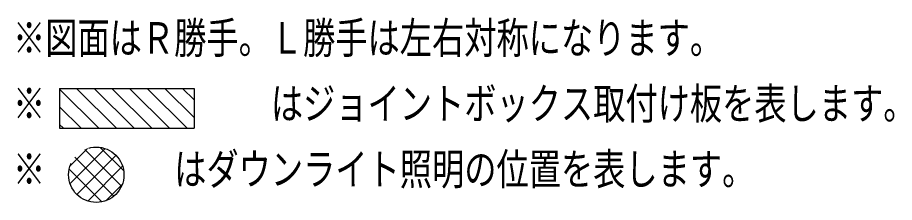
# Model space of a CAD drawing. Units: millimetres on the paper. Extents: x -305 to 305, y -152 to 152.
# Drawn here: x -267.7 to -214.3, y -99.9 to -88.7 of the extents above; entities that cross this region are included whole.
import ezdxf
from ezdxf.enums import TextEntityAlignment as Align

# ---------------------------------------------------------------- set-up
doc = ezdxf.new("R2010")
doc.units = ezdxf.units.MM
doc.linetypes.add('DASHED', pattern=[7.5, 6, -1.5])
doc.layers.add('0-0_VIEW0004', color=7, linetype='Continuous', lineweight=25)
doc.layers.add('0-3_0', color=7, linetype='Continuous', lineweight=25)
doc.styles.add('ＭＳ ゴシック', font='')
doc.styles.get('ＭＳ ゴシック').set_extended_font_data('MS Gothic')

msp = doc.modelspace()

# ---------------------------------------------------------------- linework, layer by layer
at = {"layer": '0-0_VIEW0004'}
for p, q in [((-265.156, -92.985), (-256.946, -92.985)), ((-265.156, -92.985), (-265.156, -95.414)), ((-256.946, -92.985), (-256.946, -95.414)), ((-265.156, -95.414), (-256.946, -95.414))]:
    msp.add_line(p, q, dxfattribs=at)
at = {"layer": '0-0_VIEW0004', "linetype": 'DASHED'}
msp.add_circle((-262.92, -98.256), 1.688, dxfattribs=at)
at = {"layer": '0-3_0'}
for p, q in [((-262.771, -95.414), (-265.156, -93.028)), ((-261.693, -95.414), (-264.122, -92.985)), ((-260.615, -95.414), (-263.045, -92.985)), ((-259.538, -95.414), (-261.967, -92.985)), ((-258.46, -95.414), (-260.889, -92.985)), ((-257.382, -95.414), (-259.812, -92.985)), ((-256.946, -94.772), (-258.734, -92.985)), ((-256.946, -93.695), (-257.657, -92.985)), ((-263.848, -95.414), (-265.156, -94.106)), ((-264.926, -95.414), (-265.156, -95.183)), ((-264.52, -98.792), (-262.384, -96.656)), ((-264.518, -97.712), (-263.464, -96.658)), ((-261.385, -98.955), (-263.62, -96.72)), ((-261.251, -98.012), (-262.676, -96.586)), ((-261.854, -99.564), (-264.228, -97.189)), ((-264.107, -99.456), (-261.72, -97.07)), ((-263.436, -99.863), (-261.313, -97.74)), ((-262.585, -99.91), (-264.574, -97.921)), ((-262.333, -99.838), (-261.338, -98.843))]:
    msp.add_line(p, q, dxfattribs=at)

# ---------------------------------------------------------------- texts
at = {"layer": '0-0_VIEW0004', "style": 'ＭＳ ゴシック', "width": 0.75}
for s, p in [('※図面はＲ勝手。Ｌ勝手は左右対称になります。', (-267.997, -91.448)), ('※\u3000\u3000\u3000\u3000\u3000\u3000\u3000はジョイントボックス取付け板を表します。', (-267.997, -95.448)), ('※\u3000\u3000\u3000\u3000はダウンライト照明の位置を表します。', (-267.997, -99.448))]:
    msp.add_text(s, height=1.921, dxfattribs=at).set_placement(p, align=Align.BOTTOM_LEFT)

doc.saveas('drawing.dxf')
